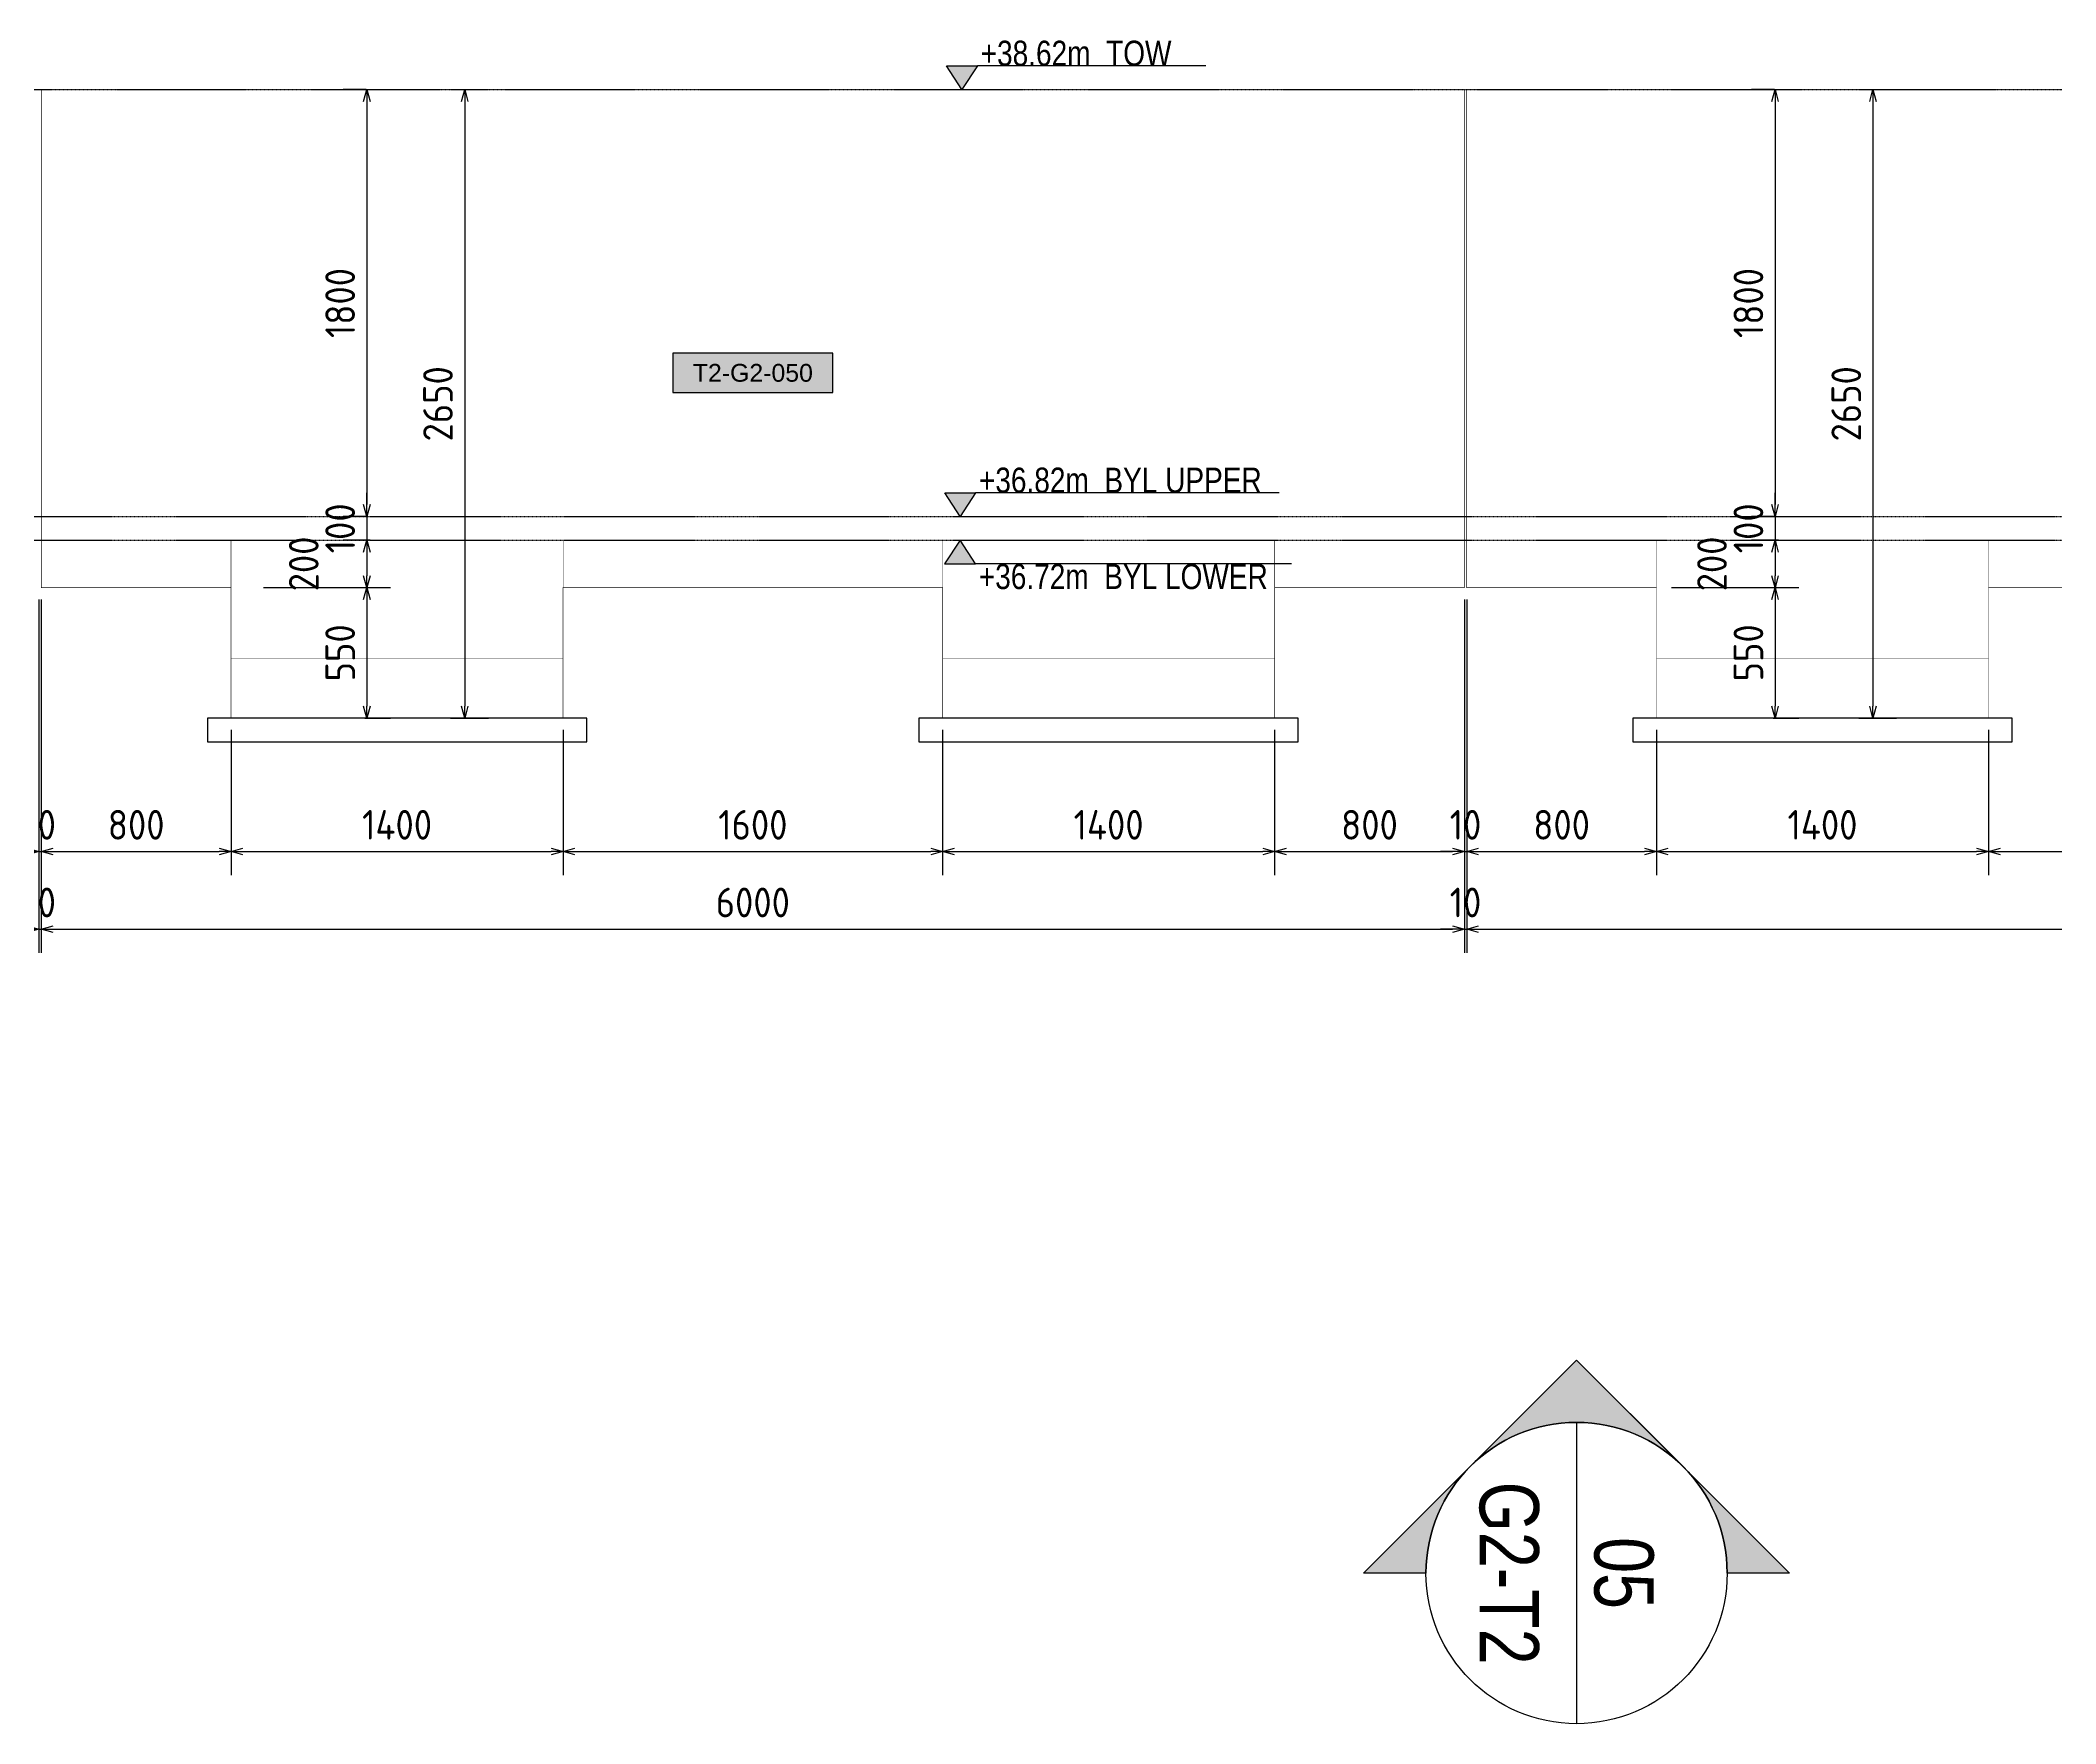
# Model space of a CAD drawing. Header units: centimetres. Extents: x -6122352 to 6876996, y -1694241 to 2592194.
# Drawn here: x 3335468 to 3343966, y 728080 to 735178 of the extents above; entities that cross this region are included whole.
import ezdxf
from ezdxf.enums import TextEntityAlignment as Align

# ---------------------------------------------------------------- set-up
doc = ezdxf.new("R2010")
doc.units = ezdxf.units.CM
doc.header["$MEASUREMENT"] = 0
doc.header["$PDMODE"] = 66
doc.header["$PDSIZE"] = 100
for name, pattern in [('CENTER', [2, 1.25, -0.25, 0.25, -0.25]), ('DASHED2', [0.375, 0.25, -0.125]), ('HIDDEN', [0.375, 0.25, -0.125])]:
    doc.linetypes.add(name, pattern=pattern)
doc.layers.get('Defpoints').update_dxf_attribs({"color": 255, "linetype": 'CENTER'})
for name, color, linetype in [('00-MI-DIM', 7, 'Continuous'), ('@MI-TYPE-01', 30, 'Continuous'), ('@MI-TYPE-02', 6, 'Continuous'), ('JML-Dimension', 1, 'Continuous'), ('PANEL-TAGS', 7, 'Continuous'), ('SECTION', 130, 'Continuous')]:
    doc.layers.add(name, color=color, linetype=linetype)
doc.styles.add('Arial Narrow', font='ARIALN.TTF', dxfattribs={"width": 0.95, "height": 500})
doc.styles.add('PANELTAG_STYLE', font='arial.ttf')
doc.styles.add('Schueco-BEMSTIL', font='isocpeur.ttf', dxfattribs={"width": 0.9})
doc.styles.add('txt-Pisa-std', font='arial.ttf', dxfattribs={"width": 0.8})
doc.dimstyles.new('MI- JWC-TXT-2.5 MM', dxfattribs={"dimscale": 1.5, "dimtxt": 2.5, "dimasz": 1, "dimexe": 2, "dimexo": 1, "dimgap": 1, "dimtad": 1, "dimdec": 0, "dimdsep": 46, "dimtxsty": 'Schueco-BEMSTIL', "dimblk": 'OPEN30', "dimcen": 0, "dimdle": 2, "dimclrd": 140, "dimclre": 8, "dimclrt": 40, "dimadec": 0, "dimazin": 2, "dimtfac": 1, "dimtdec": 0, "dimtix": 1, "dimtmove": 2, "dimatfit": 3, "dimldrblk": 'OPEN', "dimfxl": 2, "dimlwd": -1, "dimlwe": -1, "dimarcsym": 0})

# ---------------------------------------------------------------- blocks, each defined once
blk = doc.blocks.new('_Open30')
at = {"color": 0, "linetype": 'ByBlock', "lineweight": -2}
for p, q in [((-1, 0.27), (0, 0)), ((0, 0), (-1, -0.27)), ((0, 0), (-1, 0))]:
    blk.add_line(p, q, dxfattribs=at)
blk = doc.blocks.new('*D2011')
at = {"layer": '@MI-TYPE-01', "color": 8, "transparency": 16777216}
for p, q in [((3337197.4, 734970.1), (3337357.5, 734970.1)), ((3337197.4, 732320.1), (3337357.5, 732320.1))]:
    blk.add_line(p, q, dxfattribs=at)
at = {"layer": '@MI-TYPE-01', "color": 140, "transparency": 16777216}
blk.add_line((3337257.5, 734920.1), (3337257.5, 732370.1), dxfattribs=at)
at = {"layer": 'Defpoints', "color": 0, "transparency": 16777216}
for p in [(3337147.4, 734970.1), (3337147.4, 732320.1), (3337257.5, 732320.1)]:
    blk.add_point(p, dxfattribs=at)
at = {"layer": '@MI-TYPE-01', "color": 140, "transparency": 16777216, "xscale": 50, "yscale": 50, "zscale": 50}
for p, rotation in [((3337257.5, 734970.1), 90), ((3337257.5, 732320.1), 270)]:
    blk.add_blockref('_Open30', p, dxfattribs=dict(at, rotation=rotation))
at = {"layer": '@MI-TYPE-01', "color": 40, "transparency": 16777216, "insert": (3337145, 733645.1), "char_height": 125, "attachment_point": 5, "rotation": 90, "style": 'Schueco-BEMSTIL'}
blk.add_mtext('2650', dxfattribs=at)
blk = doc.blocks.new('_Open')
at = {"color": 0, "linetype": 'ByBlock', "lineweight": -2}
for p, q in [((-1, 0.2), (0, 0)), ((-1, -0.2), (0, 0)), ((0, 0), (-1, 0))]:
    blk.add_line(p, q, dxfattribs=at)
blk = doc.blocks.new('*D2012')
at = {"layer": '@MI-TYPE-01', "color": 8, "transparency": 16777216}
for p, q in [((3336841.8, 734970.1), (3336745.1, 734970.1)), ((3336841.8, 733170.1), (3336745.1, 733170.1))]:
    blk.add_line(p, q, dxfattribs=at)
at = {"layer": '@MI-TYPE-01', "color": 140, "transparency": 16777216}
blk.add_line((3336845.1, 734920.1), (3336845.1, 733220.1), dxfattribs=at)
at = {"layer": 'Defpoints', "color": 0, "transparency": 16777216}
for p in [(3336891.8, 734970.1), (3336845.1, 733170.1), (3336891.8, 733170.1)]:
    blk.add_point(p, dxfattribs=at)
at = {"layer": '@MI-TYPE-01', "color": 140, "transparency": 16777216, "xscale": 50, "yscale": 50, "zscale": 50}
for p, rotation in [((3336845.1, 734970.1), 90), ((3336845.1, 733170.1), 270)]:
    blk.add_blockref('_Open30', p, dxfattribs=dict(at, rotation=rotation))
at = {"layer": '@MI-TYPE-01', "color": 40, "transparency": 16777216, "insert": (3336732.6, 734070.1), "char_height": 125, "attachment_point": 5, "rotation": 90, "style": 'Schueco-BEMSTIL'}
blk.add_mtext('1800', dxfattribs=at)
blk = doc.blocks.new('*D2013')
at = {"layer": '@MI-TYPE-01', "color": 140, "transparency": 16777216}
for p, q in [((3336845.1, 733220.1), (3336845.1, 733270.1)), ((3336845.1, 733170.1), (3336845.1, 733070.1)), ((3336845.1, 733020.1), (3336845.1, 732970.1))]:
    blk.add_line(p, q, dxfattribs=at)
at = {"layer": '@MI-TYPE-01', "color": 8, "transparency": 16777216}
for p, q in [((3336841.8, 733170.1), (3336745.1, 733170.1)), ((3336859.1, 733070.1), (3336745.1, 733070.1))]:
    blk.add_line(p, q, dxfattribs=at)
at = {"layer": 'Defpoints', "color": 0, "transparency": 16777216}
for p in [(3336891.8, 733170.1), (3336845.1, 733070.1), (3336909.1, 733070.1)]:
    blk.add_point(p, dxfattribs=at)
at = {"layer": '@MI-TYPE-01', "color": 140, "transparency": 16777216, "xscale": 50, "yscale": 50, "zscale": 50}
for p, rotation in [((3336845.1, 733170.1), 270), ((3336845.1, 733070.1), 90)]:
    blk.add_blockref('_Open30', p, dxfattribs=dict(at, rotation=rotation))
at = {"layer": '@MI-TYPE-01', "color": 40, "transparency": 16777216, "insert": (3336732.6, 733120.1), "char_height": 125, "attachment_point": 5, "rotation": 90, "style": 'Schueco-BEMSTIL'}
blk.add_mtext('100', dxfattribs=at)
blk = doc.blocks.new('*D2014')
at = {"layer": '@MI-TYPE-01', "color": 8, "transparency": 16777216}
for p, q in [((3336859.1, 733070.1), (3336745.1, 733070.1)), ((3336408.6, 732870.1), (3336945.1, 732870.1))]:
    blk.add_line(p, q, dxfattribs=at)
at = {"layer": '@MI-TYPE-01', "color": 140, "transparency": 16777216}
blk.add_line((3336845.1, 733020.1), (3336845.1, 732920.1), dxfattribs=at)
at = {"layer": 'Defpoints', "color": 0, "transparency": 16777216}
for p in [(3336909.1, 733070.1), (3336358.6, 732870.1), (3336845.1, 732870.1)]:
    blk.add_point(p, dxfattribs=at)
at = {"layer": '@MI-TYPE-01', "color": 140, "transparency": 16777216, "xscale": 50, "yscale": 50, "zscale": 50}
for p, rotation in [((3336845.1, 733070.1), 90), ((3336845.1, 732870.1), 270)]:
    blk.add_blockref('_Open30', p, dxfattribs=dict(at, rotation=rotation))
at = {"layer": '@MI-TYPE-01', "color": 40, "transparency": 16777216, "insert": (3336579.1, 732970.1), "char_height": 125, "attachment_point": 5, "rotation": 90, "style": 'Schueco-BEMSTIL'}
blk.add_mtext('200', dxfattribs=at)
blk = doc.blocks.new('*D2015')
at = {"layer": '@MI-TYPE-01', "color": 8, "transparency": 16777216}
for p, q in [((3336408.6, 732870.1), (3336945.1, 732870.1)), ((3336836.7, 732320.1), (3336945.1, 732320.1))]:
    blk.add_line(p, q, dxfattribs=at)
at = {"layer": '@MI-TYPE-01', "color": 140, "transparency": 16777216}
blk.add_line((3336845.1, 732820.1), (3336845.1, 732370.1), dxfattribs=at)
at = {"layer": 'Defpoints', "color": 0, "transparency": 16777216}
for p in [(3336358.6, 732870.1), (3336786.7, 732320.1), (3336845.1, 732320.1)]:
    blk.add_point(p, dxfattribs=at)
at = {"layer": '@MI-TYPE-01', "color": 140, "transparency": 16777216, "xscale": 50, "yscale": 50, "zscale": 50}
for p, rotation in [((3336845.1, 732870.1), 90), ((3336845.1, 732320.1), 270)]:
    blk.add_blockref('_Open30', p, dxfattribs=dict(at, rotation=rotation))
at = {"layer": '@MI-TYPE-01', "color": 40, "transparency": 16777216, "insert": (3336732.6, 732595.1), "char_height": 125, "attachment_point": 5, "rotation": 90, "style": 'Schueco-BEMSTIL'}
blk.add_mtext('550', dxfattribs=at)
blk = doc.blocks.new('*D2016')
at = {"layer": '@MI-TYPE-01', "color": 8, "transparency": 16777216}
for p, q in [((3343135.1, 734970.1), (3343295.2, 734970.1)), ((3343135.1, 732320.1), (3343295.2, 732320.1))]:
    blk.add_line(p, q, dxfattribs=at)
at = {"layer": '@MI-TYPE-01', "color": 140, "transparency": 16777216}
blk.add_line((3343195.2, 734920.1), (3343195.2, 732370.1), dxfattribs=at)
at = {"layer": 'Defpoints', "color": 0, "transparency": 16777216}
for p in [(3343085.1, 734970.1), (3343085.1, 732320.1), (3343195.2, 732320.1)]:
    blk.add_point(p, dxfattribs=at)
at = {"layer": '@MI-TYPE-01', "color": 140, "transparency": 16777216, "xscale": 50, "yscale": 50, "zscale": 50}
for p, rotation in [((3343195.2, 734970.1), 90), ((3343195.2, 732320.1), 270)]:
    blk.add_blockref('_Open30', p, dxfattribs=dict(at, rotation=rotation))
at = {"layer": '@MI-TYPE-01', "color": 40, "transparency": 16777216, "insert": (3343082.7, 733645.1), "char_height": 125, "attachment_point": 5, "rotation": 90, "style": 'Schueco-BEMSTIL'}
blk.add_mtext('2650', dxfattribs=at)
blk = doc.blocks.new('*D2017')
at = {"layer": '@MI-TYPE-01', "color": 8, "transparency": 16777216}
for p, q in [((3342779.5, 734970.1), (3342682.8, 734970.1)), ((3342779.5, 733170.1), (3342682.8, 733170.1))]:
    blk.add_line(p, q, dxfattribs=at)
at = {"layer": '@MI-TYPE-01', "color": 140, "transparency": 16777216}
blk.add_line((3342782.8, 734920.1), (3342782.8, 733220.1), dxfattribs=at)
at = {"layer": 'Defpoints', "color": 0, "transparency": 16777216}
for p in [(3342829.5, 734970.1), (3342782.8, 733170.1), (3342829.5, 733170.1)]:
    blk.add_point(p, dxfattribs=at)
at = {"layer": '@MI-TYPE-01', "color": 140, "transparency": 16777216, "xscale": 50, "yscale": 50, "zscale": 50}
for p, rotation in [((3342782.8, 734970.1), 90), ((3342782.8, 733170.1), 270)]:
    blk.add_blockref('_Open30', p, dxfattribs=dict(at, rotation=rotation))
at = {"layer": '@MI-TYPE-01', "color": 40, "transparency": 16777216, "insert": (3342670.3, 734070.1), "char_height": 125, "attachment_point": 5, "rotation": 90, "style": 'Schueco-BEMSTIL'}
blk.add_mtext('1800', dxfattribs=at)
blk = doc.blocks.new('*D2018')
at = {"layer": '@MI-TYPE-01', "color": 140, "transparency": 16777216}
for p, q in [((3342782.8, 733220.1), (3342782.8, 733270.1)), ((3342782.8, 733170.1), (3342782.8, 733070.1)), ((3342782.8, 733020.1), (3342782.8, 732970.1))]:
    blk.add_line(p, q, dxfattribs=at)
at = {"layer": '@MI-TYPE-01', "color": 8, "transparency": 16777216}
for p, q in [((3342779.5, 733170.1), (3342682.8, 733170.1)), ((3342796.7, 733070.1), (3342682.8, 733070.1))]:
    blk.add_line(p, q, dxfattribs=at)
at = {"layer": 'Defpoints', "color": 0, "transparency": 16777216}
for p in [(3342829.5, 733170.1), (3342782.8, 733070.1), (3342846.7, 733070.1)]:
    blk.add_point(p, dxfattribs=at)
at = {"layer": '@MI-TYPE-01', "color": 140, "transparency": 16777216, "xscale": 50, "yscale": 50, "zscale": 50}
for p, rotation in [((3342782.8, 733170.1), 270), ((3342782.8, 733070.1), 90)]:
    blk.add_blockref('_Open30', p, dxfattribs=dict(at, rotation=rotation))
at = {"layer": '@MI-TYPE-01', "color": 40, "transparency": 16777216, "insert": (3342670.3, 733120.1), "char_height": 125, "attachment_point": 5, "rotation": 90, "style": 'Schueco-BEMSTIL'}
blk.add_mtext('100', dxfattribs=at)
blk = doc.blocks.new('*D2019')
at = {"layer": '@MI-TYPE-01', "color": 8, "transparency": 16777216}
for p, q in [((3342796.7, 733070.1), (3342682.8, 733070.1)), ((3342346.3, 732870.1), (3342882.8, 732870.1))]:
    blk.add_line(p, q, dxfattribs=at)
at = {"layer": '@MI-TYPE-01', "color": 140, "transparency": 16777216}
blk.add_line((3342782.8, 733020.1), (3342782.8, 732920.1), dxfattribs=at)
at = {"layer": 'Defpoints', "color": 0, "transparency": 16777216}
for p in [(3342846.7, 733070.1), (3342296.3, 732870.1), (3342782.8, 732870.1)]:
    blk.add_point(p, dxfattribs=at)
at = {"layer": '@MI-TYPE-01', "color": 140, "transparency": 16777216, "xscale": 50, "yscale": 50, "zscale": 50}
for p, rotation in [((3342782.8, 733070.1), 90), ((3342782.8, 732870.1), 270)]:
    blk.add_blockref('_Open30', p, dxfattribs=dict(at, rotation=rotation))
at = {"layer": '@MI-TYPE-01', "color": 40, "transparency": 16777216, "insert": (3342516.7, 732970.1), "char_height": 125, "attachment_point": 5, "rotation": 90, "style": 'Schueco-BEMSTIL'}
blk.add_mtext('200', dxfattribs=at)
blk = doc.blocks.new('*D2020')
at = {"layer": '@MI-TYPE-01', "color": 8, "transparency": 16777216}
for p, q in [((3342346.3, 732870.1), (3342882.8, 732870.1)), ((3342774.4, 732320.1), (3342882.8, 732320.1))]:
    blk.add_line(p, q, dxfattribs=at)
at = {"layer": '@MI-TYPE-01', "color": 140, "transparency": 16777216}
blk.add_line((3342782.8, 732820.1), (3342782.8, 732370.1), dxfattribs=at)
at = {"layer": 'Defpoints', "color": 0, "transparency": 16777216}
for p in [(3342296.3, 732870.1), (3342724.4, 732320.1), (3342782.8, 732320.1)]:
    blk.add_point(p, dxfattribs=at)
at = {"layer": '@MI-TYPE-01', "color": 140, "transparency": 16777216, "xscale": 50, "yscale": 50, "zscale": 50}
for p, rotation in [((3342782.8, 732870.1), 90), ((3342782.8, 732320.1), 270)]:
    blk.add_blockref('_Open30', p, dxfattribs=dict(at, rotation=rotation))
at = {"layer": '@MI-TYPE-01', "color": 40, "transparency": 16777216, "insert": (3342670.3, 732595.1), "char_height": 125, "attachment_point": 5, "rotation": 90, "style": 'Schueco-BEMSTIL'}
blk.add_mtext('550', dxfattribs=at)
blk = doc.blocks.new('*U1142')
at = {"layer": 'JML-Dimension'}
h = blk.add_hatch(color=10, dxfattribs=at)
h.dxf.hatch_style = 1
h.paths.add_polyline_path([(0, 0), (-1.54, 2.37), (1.54, 2.37)])
blk.add_line((24.31, 2.37), (1.54, 2.37), dxfattribs=at)
blk.add_lwpolyline([(0, 0), (-1.54, 2.37), (1.54, 2.37), (0, 0)], dxfattribs=at)
at = {"color": 5, "style": 'txt-Pisa-std', "width": 0.8}
blk.add_attdef('+0.0', text='', height=2.5, dxfattribs=at).set_placement((1.87, 2.37), align=Align.BOTTOM_LEFT)
blk = doc.blocks.new('*U1445')
at = {"layer": 'JML-Dimension'}
h = blk.add_hatch(color=10, dxfattribs=at)
h.dxf.hatch_style = 1
h.paths.add_polyline_path([(0, 0), (-1.54, 2.37), (1.54, 2.37)])
blk.add_line((31.81, 2.37), (1.54, 2.37), dxfattribs=at)
blk.add_lwpolyline([(0, 0), (-1.54, 2.37), (1.54, 2.37), (0, 0)], dxfattribs=at)
at = {"color": 5, "style": 'txt-Pisa-std', "width": 0.8}
blk.add_attdef('+0.0', text='', height=2.5, dxfattribs=at).set_placement((1.87, 2.37), align=Align.BOTTOM_LEFT)
blk = doc.blocks.new('*U1446')
at = {"layer": 'JML-Dimension'}
h = blk.add_hatch(color=10, dxfattribs=at)
h.dxf.hatch_style = 1
h.paths.add_polyline_path([(0, 0), (-1.54, 2.37), (1.54, 2.37)])
blk.add_line((33.03, 2.37), (1.54, 2.37), dxfattribs=at)
blk.add_lwpolyline([(0, 0), (-1.54, 2.37), (1.54, 2.37), (0, 0)], dxfattribs=at)
at = {"color": 5, "style": 'txt-Pisa-std', "width": 0.8}
blk.add_attdef('+0.0', text='', height=2.5, dxfattribs=at).set_placement((1.87, 2.37), align=Align.BOTTOM_LEFT)
blk = doc.blocks.new('T2-ELE FT')
at = {"color": 12, "linetype": 'HIDDEN', "ltscale": 5, "const_width": 2}
blk.add_lwpolyline([(30306558.2, 1676365.9), (30306558.2, 1676865.9), (30307958.2, 1676865.9), (30307958.2, 1676365.9)], dxfattribs=at)
at = {"color": 12, "ltscale": 20, "const_width": 2}
blk.add_lwpolyline([(30306558.2, 1676365.9), (30307958.2, 1676365.9), (30307958.2, 1676115.9), (30306558.2, 1676115.9)], close=True, dxfattribs=at)
at = {"color": 8, "ltscale": 20}
blk.add_lwpolyline([(30306458.2, 1676115.9), (30308058.2, 1676115.9), (30308058.2, 1676015.9), (30306458.2, 1676015.9)], close=True, dxfattribs=at)
blk = doc.blocks.new('*D2027')
at = {"layer": '@MI-TYPE-01', "color": 8, "transparency": 16777216}
for p, q in [((3335462.5, 732820.1), (3335462.5, 731657.7)), ((3335472.5, 732820.1), (3335472.5, 731657.7))]:
    blk.add_line(p, q, dxfattribs=at)
at = {"layer": '@MI-TYPE-01', "color": 140, "transparency": 16777216}
for p, q in [((3335412.5, 731757.7), (3335362.5, 731757.7)), ((3335462.5, 731757.7), (3335472.5, 731757.7)), ((3335522.5, 731757.7), (3335572.5, 731757.7))]:
    blk.add_line(p, q, dxfattribs=at)
at = {"layer": 'Defpoints', "color": 0, "transparency": 16777216}
for p in [(3335462.5, 732870.1), (3335472.5, 732870.1), (3335472.5, 731757.7)]:
    blk.add_point(p, dxfattribs=at)
at = {"layer": '@MI-TYPE-01', "color": 140, "transparency": 16777216, "xscale": 50, "yscale": 50, "zscale": 50}
blk.add_blockref('_Open30', (3335462.5, 731757.7), dxfattribs=at)
at = {"layer": '@MI-TYPE-01', "color": 140, "transparency": 16777216, "xscale": 50, "yscale": 50, "zscale": 50, "rotation": 180}
blk.add_blockref('_Open30', (3335472.5, 731757.7), dxfattribs=at)
at = {"layer": '@MI-TYPE-01', "color": 40, "transparency": 16777216, "insert": (3335467.5, 731870.2), "char_height": 125, "attachment_point": 5, "style": 'Schueco-BEMSTIL'}
blk.add_mtext('10', dxfattribs=at)
blk = doc.blocks.new('*D2028')
at = {"layer": '@MI-TYPE-01', "color": 8, "transparency": 16777216}
for p, q in [((3335472.5, 732820.1), (3335472.5, 731657.7)), ((3336272.5, 732270.1), (3336272.5, 731657.7))]:
    blk.add_line(p, q, dxfattribs=at)
at = {"layer": '@MI-TYPE-01', "color": 140, "transparency": 16777216}
blk.add_line((3335522.5, 731757.7), (3336222.5, 731757.7), dxfattribs=at)
at = {"layer": 'Defpoints', "color": 0, "transparency": 16777216}
for p in [(3335472.5, 732870.1), (3336272.5, 732320.1), (3336272.5, 731757.7)]:
    blk.add_point(p, dxfattribs=at)
at = {"layer": '@MI-TYPE-01', "color": 140, "transparency": 16777216, "xscale": 50, "yscale": 50, "zscale": 50, "rotation": 180}
blk.add_blockref('_Open30', (3335472.5, 731757.7), dxfattribs=at)
at = {"layer": '@MI-TYPE-01', "color": 140, "transparency": 16777216, "xscale": 50, "yscale": 50, "zscale": 50}
blk.add_blockref('_Open30', (3336272.5, 731757.7), dxfattribs=at)
at = {"layer": '@MI-TYPE-01', "color": 40, "transparency": 16777216, "insert": (3335872.5, 731870.2), "char_height": 125, "attachment_point": 5, "style": 'Schueco-BEMSTIL'}
blk.add_mtext('800', dxfattribs=at)
blk = doc.blocks.new('*D2029')
at = {"layer": '@MI-TYPE-01', "color": 8, "transparency": 16777216}
for p, q in [((3336272.5, 732270.1), (3336272.5, 731657.7)), ((3337672.5, 732270.1), (3337672.5, 731657.7))]:
    blk.add_line(p, q, dxfattribs=at)
at = {"layer": '@MI-TYPE-01', "color": 140, "transparency": 16777216}
blk.add_line((3336322.5, 731757.7), (3337622.5, 731757.7), dxfattribs=at)
at = {"layer": 'Defpoints', "color": 0, "transparency": 16777216}
for p in [(3336272.5, 732320.1), (3337672.5, 732320.1), (3337672.5, 731757.7)]:
    blk.add_point(p, dxfattribs=at)
at = {"layer": '@MI-TYPE-01', "color": 140, "transparency": 16777216, "xscale": 50, "yscale": 50, "zscale": 50, "rotation": 180}
blk.add_blockref('_Open30', (3336272.5, 731757.7), dxfattribs=at)
at = {"layer": '@MI-TYPE-01', "color": 140, "transparency": 16777216, "xscale": 50, "yscale": 50, "zscale": 50}
blk.add_blockref('_Open30', (3337672.5, 731757.7), dxfattribs=at)
at = {"layer": '@MI-TYPE-01', "color": 40, "transparency": 16777216, "insert": (3336972.5, 731870.2), "char_height": 125, "attachment_point": 5, "style": 'Schueco-BEMSTIL'}
blk.add_mtext('1400', dxfattribs=at)
blk = doc.blocks.new('*D2030')
at = {"layer": '@MI-TYPE-01', "color": 8, "transparency": 16777216}
for p, q in [((3337672.5, 732270.1), (3337672.5, 731657.7)), ((3339272.5, 732270.1), (3339272.5, 731657.7))]:
    blk.add_line(p, q, dxfattribs=at)
at = {"layer": '@MI-TYPE-01', "color": 140, "transparency": 16777216}
blk.add_line((3337722.5, 731757.7), (3339222.5, 731757.7), dxfattribs=at)
at = {"layer": 'Defpoints', "color": 0, "transparency": 16777216}
for p in [(3337672.5, 732320.1), (3339272.5, 732320.1), (3339272.5, 731757.7)]:
    blk.add_point(p, dxfattribs=at)
at = {"layer": '@MI-TYPE-01', "color": 140, "transparency": 16777216, "xscale": 50, "yscale": 50, "zscale": 50, "rotation": 180}
blk.add_blockref('_Open30', (3337672.5, 731757.7), dxfattribs=at)
at = {"layer": '@MI-TYPE-01', "color": 140, "transparency": 16777216, "xscale": 50, "yscale": 50, "zscale": 50}
blk.add_blockref('_Open30', (3339272.5, 731757.7), dxfattribs=at)
at = {"layer": '@MI-TYPE-01', "color": 40, "transparency": 16777216, "insert": (3338472.5, 731870.2), "char_height": 125, "attachment_point": 5, "style": 'Schueco-BEMSTIL'}
blk.add_mtext('1600', dxfattribs=at)
blk = doc.blocks.new('*D2031')
at = {"layer": '@MI-TYPE-01', "color": 8, "transparency": 16777216}
for p, q in [((3339272.5, 732270.1), (3339272.5, 731657.7)), ((3340672.5, 732270.1), (3340672.5, 731657.7))]:
    blk.add_line(p, q, dxfattribs=at)
at = {"layer": '@MI-TYPE-01', "color": 140, "transparency": 16777216}
blk.add_line((3339322.5, 731757.7), (3340622.5, 731757.7), dxfattribs=at)
at = {"layer": 'Defpoints', "color": 0, "transparency": 16777216}
for p in [(3339272.5, 732320.1), (3340672.5, 732320.1), (3340672.5, 731757.7)]:
    blk.add_point(p, dxfattribs=at)
at = {"layer": '@MI-TYPE-01', "color": 140, "transparency": 16777216, "xscale": 50, "yscale": 50, "zscale": 50, "rotation": 180}
blk.add_blockref('_Open30', (3339272.5, 731757.7), dxfattribs=at)
at = {"layer": '@MI-TYPE-01', "color": 140, "transparency": 16777216, "xscale": 50, "yscale": 50, "zscale": 50}
blk.add_blockref('_Open30', (3340672.5, 731757.7), dxfattribs=at)
at = {"layer": '@MI-TYPE-01', "color": 40, "transparency": 16777216, "insert": (3339972.5, 731870.2), "char_height": 125, "attachment_point": 5, "style": 'Schueco-BEMSTIL'}
blk.add_mtext('1400', dxfattribs=at)
blk = doc.blocks.new('*D2032')
at = {"layer": '@MI-TYPE-01', "color": 8, "transparency": 16777216}
for p, q in [((3341472.5, 732820.1), (3341472.5, 731657.7)), ((3340672.5, 732270.1), (3340672.5, 731657.7))]:
    blk.add_line(p, q, dxfattribs=at)
at = {"layer": '@MI-TYPE-01', "color": 140, "transparency": 16777216}
blk.add_line((3340722.5, 731757.7), (3341422.5, 731757.7), dxfattribs=at)
at = {"layer": 'Defpoints', "color": 0, "transparency": 16777216}
for p in [(3341472.5, 732870.1), (3340672.5, 732320.1), (3341472.5, 731757.7)]:
    blk.add_point(p, dxfattribs=at)
at = {"layer": '@MI-TYPE-01', "color": 140, "transparency": 16777216, "xscale": 50, "yscale": 50, "zscale": 50, "rotation": 180}
blk.add_blockref('_Open30', (3340672.5, 731757.7), dxfattribs=at)
at = {"layer": '@MI-TYPE-01', "color": 140, "transparency": 16777216, "xscale": 50, "yscale": 50, "zscale": 50}
blk.add_blockref('_Open30', (3341472.5, 731757.7), dxfattribs=at)
at = {"layer": '@MI-TYPE-01', "color": 40, "transparency": 16777216, "insert": (3341072.5, 731870.2), "char_height": 125, "attachment_point": 5, "style": 'Schueco-BEMSTIL'}
blk.add_mtext('800', dxfattribs=at)
blk = doc.blocks.new('*D2033')
at = {"layer": '@MI-TYPE-01', "color": 8, "transparency": 16777216}
for p, q in [((3341472.5, 732820.1), (3341472.5, 731657.7)), ((3341482.5, 732820.1), (3341482.5, 731657.7))]:
    blk.add_line(p, q, dxfattribs=at)
at = {"layer": '@MI-TYPE-01', "color": 140, "transparency": 16777216}
for p, q in [((3341422.5, 731757.7), (3341372.5, 731757.7)), ((3341472.5, 731757.7), (3341482.5, 731757.7)), ((3341532.5, 731757.7), (3341582.5, 731757.7))]:
    blk.add_line(p, q, dxfattribs=at)
at = {"layer": 'Defpoints', "color": 0, "transparency": 16777216}
for p in [(3341472.5, 732870.1), (3341482.5, 732870.1), (3341482.5, 731757.7)]:
    blk.add_point(p, dxfattribs=at)
at = {"layer": '@MI-TYPE-01', "color": 140, "transparency": 16777216, "xscale": 50, "yscale": 50, "zscale": 50}
blk.add_blockref('_Open30', (3341472.5, 731757.7), dxfattribs=at)
at = {"layer": '@MI-TYPE-01', "color": 140, "transparency": 16777216, "xscale": 50, "yscale": 50, "zscale": 50, "rotation": 180}
blk.add_blockref('_Open30', (3341482.5, 731757.7), dxfattribs=at)
at = {"layer": '@MI-TYPE-01', "color": 40, "transparency": 16777216, "insert": (3341477.5, 731870.2), "char_height": 125, "attachment_point": 5, "style": 'Schueco-BEMSTIL'}
blk.add_mtext('10', dxfattribs=at)
blk = doc.blocks.new('*D2034')
at = {"layer": '@MI-TYPE-01', "color": 8, "transparency": 16777216}
for p, q in [((3341482.5, 732820.1), (3341482.5, 731657.7)), ((3342282.5, 732270.1), (3342282.5, 731657.7))]:
    blk.add_line(p, q, dxfattribs=at)
at = {"layer": '@MI-TYPE-01', "color": 140, "transparency": 16777216}
blk.add_line((3341532.5, 731757.7), (3342232.5, 731757.7), dxfattribs=at)
at = {"layer": 'Defpoints', "color": 0, "transparency": 16777216}
for p in [(3341482.5, 732870.1), (3342282.5, 732320.1), (3342282.5, 731757.7)]:
    blk.add_point(p, dxfattribs=at)
at = {"layer": '@MI-TYPE-01', "color": 140, "transparency": 16777216, "xscale": 50, "yscale": 50, "zscale": 50, "rotation": 180}
blk.add_blockref('_Open30', (3341482.5, 731757.7), dxfattribs=at)
at = {"layer": '@MI-TYPE-01', "color": 140, "transparency": 16777216, "xscale": 50, "yscale": 50, "zscale": 50}
blk.add_blockref('_Open30', (3342282.5, 731757.7), dxfattribs=at)
at = {"layer": '@MI-TYPE-01', "color": 40, "transparency": 16777216, "insert": (3341882.5, 731870.2), "char_height": 125, "attachment_point": 5, "style": 'Schueco-BEMSTIL'}
blk.add_mtext('800', dxfattribs=at)
blk = doc.blocks.new('*D2035')
at = {"layer": '@MI-TYPE-01', "color": 8, "transparency": 16777216}
for p, q in [((3342282.5, 732270.1), (3342282.5, 731657.7)), ((3343682.5, 732270.1), (3343682.5, 731657.7))]:
    blk.add_line(p, q, dxfattribs=at)
at = {"layer": '@MI-TYPE-01', "color": 140, "transparency": 16777216}
blk.add_line((3342332.5, 731757.7), (3343632.5, 731757.7), dxfattribs=at)
at = {"layer": 'Defpoints', "color": 0, "transparency": 16777216}
for p in [(3342282.5, 732320.1), (3343682.5, 732320.1), (3343682.5, 731757.7)]:
    blk.add_point(p, dxfattribs=at)
at = {"layer": '@MI-TYPE-01', "color": 140, "transparency": 16777216, "xscale": 50, "yscale": 50, "zscale": 50, "rotation": 180}
blk.add_blockref('_Open30', (3342282.5, 731757.7), dxfattribs=at)
at = {"layer": '@MI-TYPE-01', "color": 140, "transparency": 16777216, "xscale": 50, "yscale": 50, "zscale": 50}
blk.add_blockref('_Open30', (3343682.5, 731757.7), dxfattribs=at)
at = {"layer": '@MI-TYPE-01', "color": 40, "transparency": 16777216, "insert": (3342982.5, 731870.2), "char_height": 125, "attachment_point": 5, "style": 'Schueco-BEMSTIL'}
blk.add_mtext('1400', dxfattribs=at)
blk = doc.blocks.new('*D2036')
at = {"layer": '@MI-TYPE-01', "color": 8, "transparency": 16777216}
for p, q in [((3343682.5, 732270.1), (3343682.5, 731657.7)), ((3345282.5, 732270.1), (3345282.5, 731657.7))]:
    blk.add_line(p, q, dxfattribs=at)
at = {"layer": '@MI-TYPE-01', "color": 140, "transparency": 16777216}
blk.add_line((3343732.5, 731757.7), (3345232.5, 731757.7), dxfattribs=at)
at = {"layer": 'Defpoints', "color": 0, "transparency": 16777216}
for p in [(3343682.5, 732320.1), (3345282.5, 732320.1), (3345282.5, 731757.7)]:
    blk.add_point(p, dxfattribs=at)
at = {"layer": '@MI-TYPE-01', "color": 140, "transparency": 16777216, "xscale": 50, "yscale": 50, "zscale": 50, "rotation": 180}
blk.add_blockref('_Open30', (3343682.5, 731757.7), dxfattribs=at)
at = {"layer": '@MI-TYPE-01', "color": 140, "transparency": 16777216, "xscale": 50, "yscale": 50, "zscale": 50}
blk.add_blockref('_Open30', (3345282.5, 731757.7), dxfattribs=at)
at = {"layer": '@MI-TYPE-01', "color": 40, "transparency": 16777216, "insert": (3344482.5, 731870.2), "char_height": 125, "attachment_point": 5, "style": 'Schueco-BEMSTIL'}
blk.add_mtext('1600', dxfattribs=at)
blk = doc.blocks.new('*D2046')
at = {"layer": '@MI-TYPE-01', "color": 8, "transparency": 16777216}
for p, q in [((3335462.5, 732820.1), (3335462.5, 731330.3)), ((3335472.5, 732820.1), (3335472.5, 731330.3))]:
    blk.add_line(p, q, dxfattribs=at)
at = {"layer": '@MI-TYPE-01', "color": 140, "transparency": 16777216}
for p, q in [((3335412.5, 731430.3), (3335362.5, 731430.3)), ((3335462.5, 731430.3), (3335472.5, 731430.3)), ((3335522.5, 731430.3), (3335572.5, 731430.3))]:
    blk.add_line(p, q, dxfattribs=at)
at = {"layer": 'Defpoints', "color": 0, "transparency": 16777216}
for p in [(3335462.5, 732870.1), (3335472.5, 732870.1), (3335472.5, 731430.3)]:
    blk.add_point(p, dxfattribs=at)
at = {"layer": '@MI-TYPE-01', "color": 140, "transparency": 16777216, "xscale": 50, "yscale": 50, "zscale": 50}
blk.add_blockref('_Open30', (3335462.5, 731430.3), dxfattribs=at)
at = {"layer": '@MI-TYPE-01', "color": 140, "transparency": 16777216, "xscale": 50, "yscale": 50, "zscale": 50, "rotation": 180}
blk.add_blockref('_Open30', (3335472.5, 731430.3), dxfattribs=at)
at = {"layer": '@MI-TYPE-01', "color": 40, "transparency": 16777216, "insert": (3335467.5, 731542.8), "char_height": 125, "attachment_point": 5, "style": 'Schueco-BEMSTIL'}
blk.add_mtext('10', dxfattribs=at)
blk = doc.blocks.new('*D2047')
at = {"layer": '@MI-TYPE-01', "color": 8, "transparency": 16777216}
for p, q in [((3335472.5, 732820.1), (3335472.5, 731330.3)), ((3341472.5, 732820.1), (3341472.5, 731330.3))]:
    blk.add_line(p, q, dxfattribs=at)
at = {"layer": '@MI-TYPE-01', "color": 140, "transparency": 16777216}
blk.add_line((3335522.5, 731430.3), (3341422.5, 731430.3), dxfattribs=at)
at = {"layer": 'Defpoints', "color": 0, "transparency": 16777216}
for p in [(3335472.5, 732870.1), (3341472.5, 732870.1), (3341472.5, 731430.3)]:
    blk.add_point(p, dxfattribs=at)
at = {"layer": '@MI-TYPE-01', "color": 140, "transparency": 16777216, "xscale": 50, "yscale": 50, "zscale": 50, "rotation": 180}
blk.add_blockref('_Open30', (3335472.5, 731430.3), dxfattribs=at)
at = {"layer": '@MI-TYPE-01', "color": 140, "transparency": 16777216, "xscale": 50, "yscale": 50, "zscale": 50}
blk.add_blockref('_Open30', (3341472.5, 731430.3), dxfattribs=at)
at = {"layer": '@MI-TYPE-01', "color": 40, "transparency": 16777216, "insert": (3338472.5, 731542.8), "char_height": 125, "attachment_point": 5, "style": 'Schueco-BEMSTIL'}
blk.add_mtext('6000', dxfattribs=at)
blk = doc.blocks.new('*D2048')
at = {"layer": '@MI-TYPE-01', "color": 8, "transparency": 16777216}
for p, q in [((3341472.5, 732820.1), (3341472.5, 731330.3)), ((3341482.5, 732820.1), (3341482.5, 731330.3))]:
    blk.add_line(p, q, dxfattribs=at)
at = {"layer": '@MI-TYPE-01', "color": 140, "transparency": 16777216}
for p, q in [((3341422.5, 731430.3), (3341372.5, 731430.3)), ((3341472.5, 731430.3), (3341482.5, 731430.3)), ((3341532.5, 731430.3), (3341582.5, 731430.3))]:
    blk.add_line(p, q, dxfattribs=at)
at = {"layer": 'Defpoints', "color": 0, "transparency": 16777216}
for p in [(3341472.5, 732870.1), (3341482.5, 732870.1), (3341482.5, 731430.3)]:
    blk.add_point(p, dxfattribs=at)
at = {"layer": '@MI-TYPE-01', "color": 140, "transparency": 16777216, "xscale": 50, "yscale": 50, "zscale": 50}
blk.add_blockref('_Open30', (3341472.5, 731430.3), dxfattribs=at)
at = {"layer": '@MI-TYPE-01', "color": 140, "transparency": 16777216, "xscale": 50, "yscale": 50, "zscale": 50, "rotation": 180}
blk.add_blockref('_Open30', (3341482.5, 731430.3), dxfattribs=at)
at = {"layer": '@MI-TYPE-01', "color": 40, "transparency": 16777216, "insert": (3341477.5, 731542.8), "char_height": 125, "attachment_point": 5, "style": 'Schueco-BEMSTIL'}
blk.add_mtext('10', dxfattribs=at)
blk = doc.blocks.new('*D2049')
at = {"layer": '@MI-TYPE-01', "color": 8, "transparency": 16777216}
for p, q in [((3341482.5, 732820.1), (3341482.5, 731330.3)), ((3347482.5, 732820.1), (3347482.5, 731330.3))]:
    blk.add_line(p, q, dxfattribs=at)
at = {"layer": '@MI-TYPE-01', "color": 140, "transparency": 16777216}
blk.add_line((3341532.5, 731430.3), (3347432.5, 731430.3), dxfattribs=at)
at = {"layer": 'Defpoints', "color": 0, "transparency": 16777216}
for p in [(3341482.5, 732870.1), (3347482.5, 732870.1), (3347482.5, 731430.3)]:
    blk.add_point(p, dxfattribs=at)
at = {"layer": '@MI-TYPE-01', "color": 140, "transparency": 16777216, "xscale": 50, "yscale": 50, "zscale": 50, "rotation": 180}
blk.add_blockref('_Open30', (3341482.5, 731430.3), dxfattribs=at)
at = {"layer": '@MI-TYPE-01', "color": 140, "transparency": 16777216, "xscale": 50, "yscale": 50, "zscale": 50}
blk.add_blockref('_Open30', (3347482.5, 731430.3), dxfattribs=at)
at = {"layer": '@MI-TYPE-01', "color": 40, "transparency": 16777216, "insert": (3344482.5, 731542.8), "char_height": 125, "attachment_point": 5, "style": 'Schueco-BEMSTIL'}
blk.add_mtext('6000', dxfattribs=at)
blk = doc.blocks.new('PANELTAG')
at = {"layer": 'PANEL-TAGS', "color": 1}
blk.add_lwpolyline([(-13.5, -3.3), (13.5, -3.3), (13.5, 3.3), (-13.5, 3.3)], close=True, dxfattribs=at)
at = {"layer": 'PANEL-TAGS', "color": 40, "true_color": 0xffd700}
blk.add_solid([(-13.5, -3.3), (13.5, -3.3), (-13.5, 3.3), (13.5, 3.3)], dxfattribs=at)
at = {"layer": 'PANEL-TAGS', "color": 5, "style": 'PANELTAG_STYLE'}
blk.add_attdef('TAGNO', text='', height=3, dxfattribs=at).set_placement((0, 0), align=Align.CENTER)
blk = doc.blocks.new('*U1430')
h = blk.add_hatch(color=94)
edge = h.paths.add_edge_path()
edge.add_line((0, -6.35), (0, -8.98))
edge.add_line((0, -8.98), (-8.98, 0))
edge.add_line((-8.98, 0), (0, 8.98))
edge.add_line((0, 8.98), (0, 6.35))
edge.add_arc((0, 0), 6.35, 90, 270)
at = {"color": 94}
blk.add_line((-6.35, 0), (6.35, 0), dxfattribs=at)
for points in [[(0, -6.35), (0, -8.98), (-8.98, 0), (0, 8.98), (0, 6.35, 1)], [(-4.49, 4.49, 0.414214), (-4.49, -4.49), (-8.98, 0), (-4.49, 4.49)]]:
    blk.add_lwpolyline(points, format="xyb", close=True)
blk.add_circle((0, 0), 6.35, dxfattribs=at)
at = {"style": 'Arial Narrow', "width": 0.95, "flags": 8}
blk.add_attdef('VIEWNUMBER', text='', height=2.5, dxfattribs=at).set_placement((0, 0), align=Align.BOTTOM_CENTER)
blk.add_attdef('SHEETNUMBER', text='', height=2.5, dxfattribs=at).set_placement((0, -1.588), align=Align.TOP_CENTER)

msp = doc.modelspace()

# ---------------------------------------------------------------- linework, layer by layer
at = {"layer": '@MI-TYPE-01', "const_width": 2.5}
for points in [[(3341472.54485, 734970.08873), (3335472.54485, 734970.08873), (3335472.54485, 732870.08877), (3336272.54485, 732870.08877), (3336272.54485, 732320.08877), (3337672.54485, 732320.08877), (3337672.54485, 732870.08877), (3339272.54485, 732870.08877), (3339272.54485, 732320.08877), (3340672.54485, 732320.08877), (3340672.54485, 732870.08877), (3341472.54485, 732870.08877)], [(3347482.54485, 734970.08873), (3341482.54485, 734970.08873), (3341482.54485, 732870.08877), (3342282.54485, 732870.08877), (3342282.54485, 732320.08877), (3343682.54485, 732320.08877), (3343682.54485, 732870.08877), (3345282.54485, 732870.08877), (3345282.54485, 732320.08877), (3346682.54485, 732320.08877), (3346682.54485, 732870.08877), (3347482.54485, 732870.08877)]]:
    msp.add_lwpolyline(points, close=True, dxfattribs=at)
at = {"layer": '@MI-TYPE-02', "color": 160, "linetype": 'DASHED2', "ltscale": 5}
for points in [[(3329322.54485, 734970.08873), (3353159.08873, 734970.08873)], [(3329059.43278, 733170.08877), (3353392.54485, 733170.08877)], [(3329059.43278, 733070.08877), (3353392.54485, 733070.08877)]]:
    msp.add_lwpolyline(points, dxfattribs=at)

# ---------------------------------------------------------------- block references
at = {"color": 2, "xscale": -1}
for p in [(33644230.70641, -943795.78499), (33647230.70641, -943795.78499), (33650240.70641, -943795.78499)]:
    msp.add_blockref('T2-ELE FT', p, dxfattribs=at)
at = {"layer": '00-MI-DIM'}
ref = msp.add_blockref('*U1430', (3341945.68789, 728715.47328), dxfattribs=dict(at, xscale=100, yscale=100, zscale=100, rotation=270))
ref.add_attrib('VIEWNUMBER', '05', dxfattribs={"layer": '0', "height": 250, "rotation": 270, "style": 'Arial Narrow', "width": 0.95}).set_placement((3341945.68789, 728715.47328), align=Align.BOTTOM_CENTER)
ref.add_attrib('SHEETNUMBER', 'G2-T2', dxfattribs={"layer": '0', "height": 250, "rotation": 270, "style": 'Arial Narrow', "width": 0.95}).set_placement((3341786.93789, 728715.47328), align=Align.TOP_CENTER)
at = {"layer": 'PANEL-TAGS'}
ref = msp.add_blockref('PANELTAG', (3338472.54485, 733775.78182), dxfattribs=dict(at, xscale=25, yscale=25, zscale=25))
ref.add_attrib('TAGNO', 'T2-G2-050', dxfattribs={"color": 5, "height": 75, "style": 'PANELTAG_STYLE'}).set_placement((3338472.54485, 733775.78182), align=Align.MIDDLE_CENTER)
at = {"layer": 'SECTION', "color": 6}
ref = msp.add_blockref('*U1142', (3339354.03924, 734970.08873), dxfattribs=dict(at, xscale=42.30147098076819, yscale=42.30147098076819, zscale=42.30147098076819))
ref.add_attrib('+0.0', '+38.62m  TOW', (3339433.16789, 735070.3458), dxfattribs={"layer": 'JML-Dimension', "color": 5, "height": 105.7536775, "style": 'txt-Pisa-std', "width": 0.8})
ref = msp.add_blockref('*U1445', (3339346.74575, 733170.08877), dxfattribs=dict(at, xscale=42.30147098076819, yscale=42.30147098076819, zscale=42.30147098076819))
ref.add_attrib('+0.0', '+36.82m  BYL UPPER', (3339425.8744, 733270.34584), dxfattribs={"layer": 'JML-Dimension', "color": 5, "height": 105.7536775, "style": 'txt-Pisa-std', "width": 0.8})
ref = msp.add_blockref('*U1446', (3339346.20575, 733070.08877), dxfattribs=dict(at, xscale=-42.30147098076819, yscale=42.30147098076819, zscale=42.30147098076819, rotation=180))
ref.add_attrib('+0.0', '+36.72m  BYL LOWER', (3339425.3344, 732864.07803), dxfattribs={"layer": 'JML-Dimension', "color": 5, "height": 105.7536775, "style": 'txt-Pisa-std', "width": 0.8})

# ---------------------------------------------------------------- dimensions: what is measured, and where the dimension line sits
at = {"layer": '@MI-TYPE-01'}
for base, p1, p2, picture, middle in [((3336845.07455, 733170.08877), (3336891.8371, 734970.08873), (3336891.8371, 733170.08877), '*D2012', (3336732.57455, 734070.08875)), ((3337257.53615, 732320.08877), (3337147.43609, 734970.08873), (3337147.43609, 732320.08877), '*D2011', (3337145.03615, 733645.08875)), ((3342782.75022, 733170.08877), (3342829.51277, 734970.08873), (3342829.51277, 733170.08877), '*D2017', (3342670.25022, 734070.08875)), ((3343195.21182, 732320.08877), (3343085.11176, 734970.08873), (3343085.11176, 732320.08877), '*D2016', (3343082.71182, 733645.08875)), ((3336845.07455, 733070.08877), (3336891.8371, 733170.08877), (3336909.06594, 733070.08877), '*D2013', (3336732.57455, 733120.08877)), ((3342782.75022, 733070.08877), (3342829.51277, 733170.08877), (3342846.74161, 733070.08877), '*D2018', (3342670.25022, 733120.08877)), ((3336845.07455, 732320.08877), (3336358.57914, 732870.08877), (3336786.72043, 732320.08877), '*D2015', (3336732.57455, 732595.08877)), ((3342782.75022, 732320.08877), (3342296.25481, 732870.08877), (3342724.39609, 732320.08877), '*D2020', (3342670.25022, 732595.08877))]:
    dim = msp.add_linear_dim(base=base, p1=p1, p2=p2, angle=90, dimstyle='MI- JWC-TXT-2.5 MM', dxfattribs=at)
    dim.commit()
    dim.dimension.update_dxf_attribs({"geometry": picture, "text_midpoint": middle})
for base, p1, p2, picture, middle in [((3336845.07455, 732870.08877), (3336909.06594, 733070.08877), (3336358.57914, 732870.08877), '*D2014', (3336579.06297, 732970.08877)), ((3342782.75022, 732870.08877), (3342846.74161, 733070.08877), (3342296.25481, 732870.08877), '*D2019', (3342516.73864, 732970.08877))]:
    dim = msp.add_linear_dim(base=base, p1=p1, p2=p2, angle=90, dimstyle='MI- JWC-TXT-2.5 MM', dxfattribs=at)
    dim.commit()
    dim.dimension.update_dxf_attribs({"geometry": picture, "text_midpoint": middle, "dimtype": 160})
for base, p1, p2, picture, middle in [((3335472.54485, 731757.7363), (3335462.54485, 732870.08877), (3335472.54485, 732870.08877), '*D2027', (3335467.54485, 731870.2363)), ((3335472.54485, 731430.26367), (3335462.54485, 732870.08877), (3335472.54485, 732870.08877), '*D2046', (3335467.54485, 731542.76367)), ((3336272.54485, 731757.7363), (3335472.54485, 732870.08877), (3336272.54485, 732320.08877), '*D2028', (3335872.54485, 731870.2363)), ((3341472.54485, 731430.26367), (3335472.54485, 732870.08877), (3341472.54485, 732870.08877), '*D2047', (3338472.54485, 731542.76367)), ((3341472.54485, 731757.7363), (3340672.54485, 732320.08877), (3341472.54485, 732870.08877), '*D2032', (3341072.54485, 731870.2363)), ((3341482.54485, 731757.7363), (3341472.54485, 732870.08877), (3341482.54485, 732870.08877), '*D2033', (3341477.54485, 731870.2363)), ((3341482.54485, 731430.26367), (3341472.54485, 732870.08877), (3341482.54485, 732870.08877), '*D2048', (3341477.54485, 731542.76367)), ((3342282.54485, 731757.7363), (3341482.54485, 732870.08877), (3342282.54485, 732320.08877), '*D2034', (3341882.54485, 731870.2363)), ((3347482.54485, 731430.26367), (3341482.54485, 732870.08877), (3347482.54485, 732870.08877), '*D2049', (3344482.54485, 731542.76367)), ((3337672.54485, 731757.7363), (3336272.54485, 732320.08877), (3337672.54485, 732320.08877), '*D2029', (3336972.54485, 731870.2363)), ((3339272.54485, 731757.7363), (3337672.54485, 732320.08877), (3339272.54485, 732320.08877), '*D2030', (3338472.54485, 731870.2363)), ((3340672.54485, 731757.7363), (3339272.54485, 732320.08877), (3340672.54485, 732320.08877), '*D2031', (3339972.54485, 731870.2363)), ((3343682.54485, 731757.7363), (3342282.54485, 732320.08877), (3343682.54485, 732320.08877), '*D2035', (3342982.54485, 731870.2363)), ((3345282.54485, 731757.7363), (3343682.54485, 732320.08877), (3345282.54485, 732320.08877), '*D2036', (3344482.54485, 731870.2363))]:
    dim = msp.add_linear_dim(base=base, p1=p1, p2=p2, dimstyle='MI- JWC-TXT-2.5 MM', dxfattribs=at)
    dim.commit()
    dim.dimension.update_dxf_attribs({"geometry": picture, "text_midpoint": middle})

doc.saveas('drawing.dxf')
